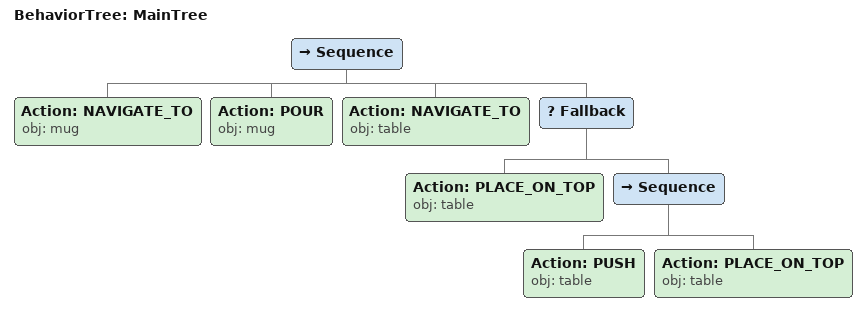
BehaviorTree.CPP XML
<root main_tree_to_execute="MainTree">
  <BehaviorTree ID="MainTree">
    <Sequence>
      <!-- Navigate to mug -->
      <Action ID="NAVIGATE_TO" obj="mug" />
      <!-- Pour into mug -->
      <Action ID="POUR" obj="mug" />
      <!-- Navigate to table -->
      <Action ID="NAVIGATE_TO" obj="table" />
      <!-- Fallback: if PLACE_ON_TOP table fails, try PUSH to reposition -->
      <Fallback>
        <!-- Place on table -->
        <Action ID="PLACE_ON_TOP" obj="table" />
        <Sequence>
          <!-- Push table forward toward front edge of table -->
          <Action ID="PUSH" obj="table" />
          <!-- Place on table -->
          <Action ID="PLACE_ON_TOP" obj="table" />
        </Sequence>
      </Fallback>

    </Sequence>
  </BehaviorTree>
</root>
